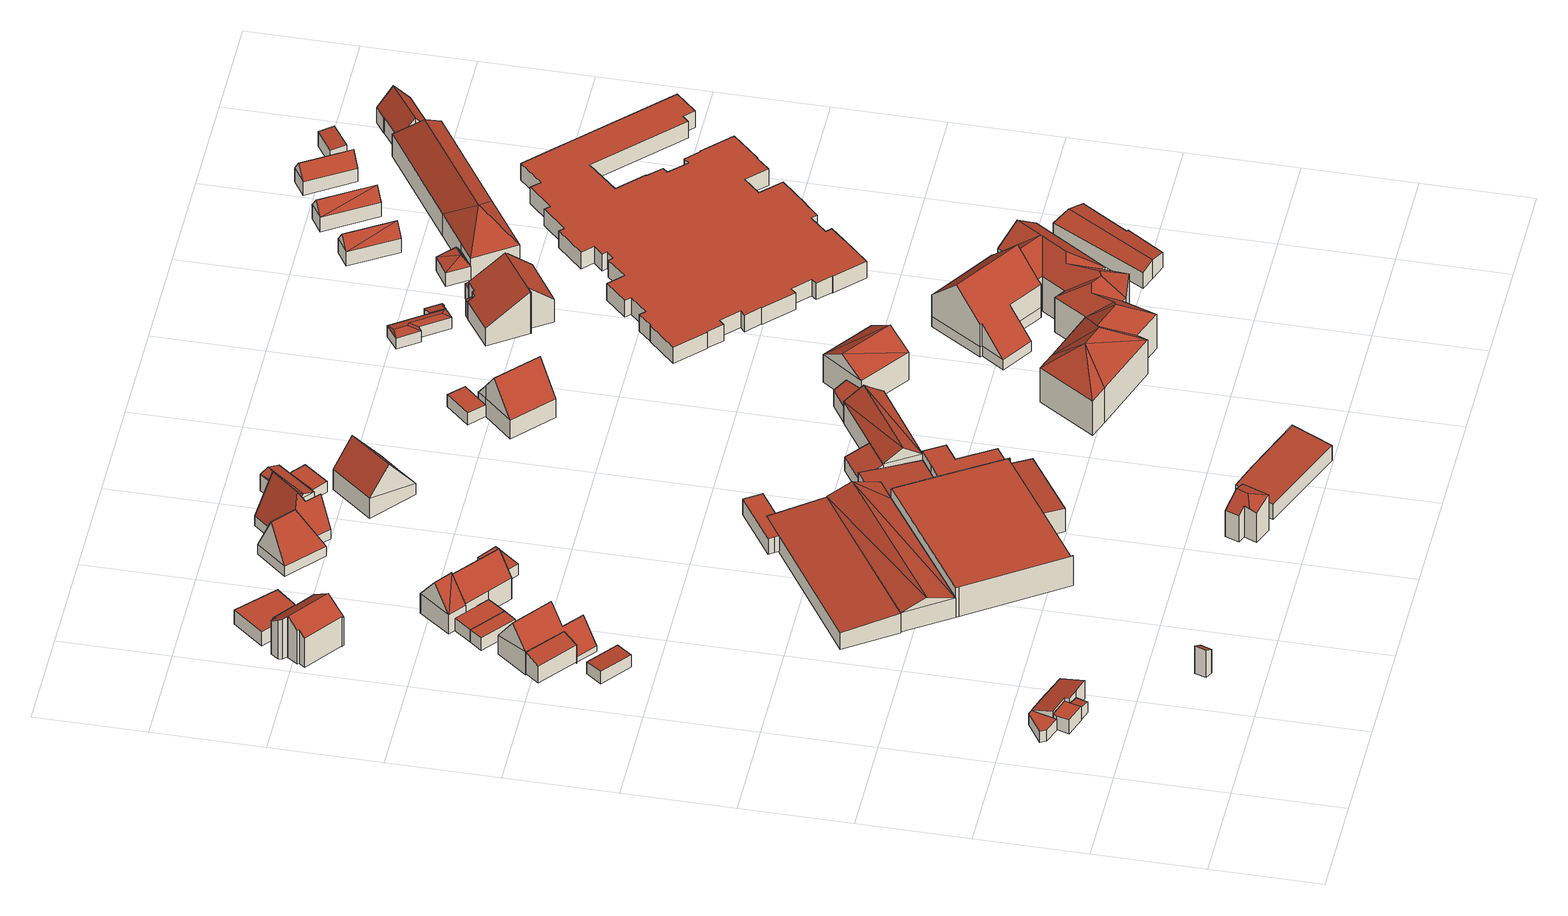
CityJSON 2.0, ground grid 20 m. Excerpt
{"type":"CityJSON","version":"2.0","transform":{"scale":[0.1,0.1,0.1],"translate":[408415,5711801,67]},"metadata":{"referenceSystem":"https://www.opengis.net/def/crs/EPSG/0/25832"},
"CityObjects":{
"building1":{"type":"Building","attributes":{"Gemeindeschluessel":"05978036","Geometrietyp2DReferenz":"3000","function":"31001_2460","roofType":"1000","measuredHeight":2.4},"geometry":[{"type":"MultiSurface","lod":"2","boundaries":[[[0,1,2,3]],[[1,4,5,2]],[[4,6,7,5]],[[6,8,9,7]],[[8,10,11,9]],[[10,0,3,11]],[[10,8,6,4,1,0]],[[3,2,5,7,9,11]]],"semantics":{"surfaces":[{"type":"WallSurface"},{"type":"RoofSurface"},{"type":"GroundSurface"}],"values":[0,0,0,0,0,0,1,2]}}]},
"building2":{"type":"Building","attributes":{"Gemeindeschluessel":"05978036","Geometrietyp2DReferenz":"3000","function":"31001_2460","roofType":"9999","measuredHeight":3},"geometry":[{"type":"MultiSurface","lod":"2","boundaries":[[[12,13,14,15,16,17]],[[17,16,18,19]],[[16,15,20,18]],[[15,14,21,20]],[[14,13,22,21]],[[13,12,23,22]],[[12,17,19,23]],[[19,18,20,21,22,23]]],"semantics":{"surfaces":[{"type":"RoofSurface"},{"type":"WallSurface"},{"type":"GroundSurface"}],"values":[0,1,1,1,1,1,1,2]}}]},
"building3":{"type":"Building","attributes":{"Gemeindeschluessel":"05978036","Geometrietyp2DReferenz":"3000","function":"31001_2460","roofType":"2100","measuredHeight":2.73},"geometry":[{"type":"MultiSurface","lod":"2","boundaries":[[[24,25,26,27]],[[25,28,29,26]],[[28,30,31,29]],[[30,24,27,31]],[[30,28,25,24]],[[27,26,29,31]]],"semantics":{"surfaces":[{"type":"WallSurface"},{"type":"RoofSurface"},{"type":"GroundSurface"}],"values":[0,0,0,0,1,2]}}]},
"building4":{"type":"Building","attributes":{"Gemeindeschluessel":"05978036","Geometrietyp2DReferenz":"3000","function":"31001_2460","roofType":"2100","measuredHeight":4.11},"geometry":[{"type":"MultiSurface","lod":"2","boundaries":[[[32,33,9,11]],[[33,34,35,9]],[[34,36,37,35]],[[36,38,39,37]],[[38,40,41,39]],[[40,42,43,41]],[[42,44,45,43]],[[44,46,47,45]],[[46,32,11,47]],[[46,44,42,40,38,36,34,33,32]],[[11,9,35,37,39,41,43,45,47]]],"semantics":{"surfaces":[{"type":"WallSurface"},{"type":"RoofSurface"},{"type":"GroundSurface"}],"values":[0,0,0,0,0,0,0,0,0,1,2]}}]},
"building5":{"type":"Building","attributes":{"Gemeindeschluessel":"05978036","Geometrietyp2DReferenz":"3000","function":"31001_9998","roofType":"2100","measuredHeight":6},"geometry":[{"type":"MultiSurface","lod":"2","boundaries":[[[48,49,50,51]],[[49,52,53,50]],[[52,54,55,53]],[[54,48,51,55]],[[54,52,49,48]],[[51,50,53,55]]],"semantics":{"surfaces":[{"type":"WallSurface"},{"type":"RoofSurface"},{"type":"GroundSurface"}],"values":[0,0,0,0,1,2]}}]},
"building6":{"type":"Building","attributes":{"Gemeindeschluessel":"05978036","Geometrietyp2DReferenz":"3000","function":"31001_2460","roofType":"2100","measuredHeight":2.71},"geometry":[{"type":"MultiSurface","lod":"2","boundaries":[[[56,57,58,59]],[[57,60,61,58]],[[60,62,63,61]],[[62,56,59,63]],[[62,60,57,56]],[[59,58,61,63]]],"semantics":{"surfaces":[{"type":"WallSurface"},{"type":"RoofSurface"},{"type":"GroundSurface"}],"values":[0,0,0,0,1,2]}}]},
"building7":{"type":"Building","attributes":{"Gemeindeschluessel":"05978036","Geometrietyp2DReferenz":"3000","function":"31001_2460","roofType":"2100","measuredHeight":4.71},"geometry":[{"type":"MultiSurface","lod":"2","boundaries":[[[64,65,66,67]],[[65,68,69,66]],[[68,70,71,69]],[[70,64,67,71]],[[70,68,65,64]],[[67,66,69,71]]],"semantics":{"surfaces":[{"type":"WallSurface"},{"type":"RoofSurface"},{"type":"GroundSurface"}],"values":[0,0,0,0,1,2]}}]},
"building8":{"type":"Building","attributes":{"Gemeindeschluessel":"05978036","Geometrietyp2DReferenz":"3000","function":"31001_1000","roofType":"5000","measuredHeight":9.28},"geometry":[{"type":"MultiSurface","lod":"2","boundaries":[[[65,72,73,74]],[[72,75,76,73]],[[75,77,78,76]],[[77,79,80,78]],[[79,81,82,80]],[[81,83,84,82]],[[83,85,86,84]],[[85,87,88,86]],[[87,89,90,88]],[[89,91,92,90]],[[91,93,94,92]],[[93,95,96,94]],[[95,68,97,96]],[[68,65,74,97]],[[81,79,77,75,72,98,99,83]],[[89,87,85,99,98,65,68,95,93,91]],[[72,65,98]],[[85,83,99]],[[74,73,76,78,80,82,84,86,88,90,92,94,96,97]]],"semantics":{"surfaces":[{"type":"WallSurface"},{"type":"RoofSurface"},{"type":"GroundSurface"}],"values":[0,0,0,0,0,0,0,0,0,0,0,0,0,0,1,1,0,0,2]}}]},
"building9":{"type":"Building","attributes":{"Gemeindeschluessel":"05978036","Geometrietyp2DReferenz":"3000","function":"31001_2460","roofType":"1000","measuredHeight":2.69},"geometry":[{"type":"MultiSurface","lod":"2","boundaries":[[[100,101,102,103]],[[101,104,105,102]],[[104,106,107,105]],[[106,100,103,107]],[[106,104,101,100]],[[103,102,105,107]]],"semantics":{"surfaces":[{"type":"WallSurface"},{"type":"RoofSurface"},{"type":"GroundSurface"}],"values":[0,0,0,0,1,2]}}]},
"building10":{"type":"Building","attributes":{"Gemeindeschluessel":"05978036","Geometrietyp2DReferenz":"3000","function":"31001_1000","roofType":"3100","measuredHeight":8.95},"geometry":[{"type":"MultiSurface","lod":"2","boundaries":[[[108,109,110,111]],[[109,112,113,110]],[[112,114,115,113]],[[114,116,117,115]],[[116,118,119,117]],[[118,120,121,119]],[[120,122,123,121]],[[122,124,125,123]],[[124,126,127,125]],[[126,128,129,127]],[[128,130,131,129]],[[130,132,133,131]],[[132,134,135,133]],[[134,136,137,135]],[[136,138,139,137]],[[138,140,141,139]],[[140,142,143,141]],[[142,108,111,143]],[[138,136,134,132,130,128,126,124,122,120,118,116]],[[116,114,112,109,108,142,140,138]],[[111,110,113,115,117,119,121,123,125,127,129,131,133,135,137,139,141,143]]],"semantics":{"surfaces":[{"type":"WallSurface"},{"type":"RoofSurface"},{"type":"GroundSurface"}],"values":[0,0,0,0,0,0,0,0,0,0,0,0,0,0,0,0,0,0,1,1,2]}}]},
"building11":{"type":"Building","attributes":{"Gemeindeschluessel":"05978036","Geometrietyp2DReferenz":"3000","function":"31001_2460","roofType":"1000","measuredHeight":2.66},"geometry":[{"type":"MultiSurface","lod":"2","boundaries":[[[100,144,145,103]],[[144,146,147,145]],[[146,101,102,147]],[[101,100,103,102]],[[101,146,144,100]],[[103,145,147,102]]],"semantics":{"surfaces":[{"type":"WallSurface"},{"type":"RoofSurface"},{"type":"GroundSurface"}],"values":[0,0,0,0,1,2]}}]},
"building12":{"type":"Building","attributes":{"Gemeindeschluessel":"05978036","Geometrietyp2DReferenz":"3000","function":"31001_2460","roofType":"1000","measuredHeight":3.08},"geometry":[{"type":"MultiSurface","lod":"2","boundaries":[[[148,149,150,151]],[[149,152,153,150]],[[152,154,155,153]],[[154,148,151,155]],[[154,152,149,148]],[[151,150,153,155]]],"semantics":{"surfaces":[{"type":"WallSurface"},{"type":"RoofSurface"},{"type":"GroundSurface"}],"values":[0,0,0,0,1,2]}}]},
"building13":{"type":"Building","attributes":{"Gemeindeschluessel":"05978036","Geometrietyp2DReferenz":"3000","function":"31001_2000","roofType":"2100","measuredHeight":4.27},"geometry":[{"type":"MultiSurface","lod":"2","boundaries":[[[156,157,158,159]],[[157,160,161,158]],[[160,162,163,161]],[[162,156,159,163]],[[162,160,157,156]],[[159,158,161,163]]],"semantics":{"surfaces":[{"type":"WallSurface"},{"type":"RoofSurface"},{"type":"GroundSurface"}],"values":[0,0,0,0,1,2]}}]},
"building14":{"type":"Building","attributes":{"Gemeindeschluessel":"05978036","Geometrietyp2DReferenz":"3000","function":"31001_1000"},"children":["building14-1","building14-2"]},
"building14-1":{"type":"BuildingPart","attributes":{"roofType":"3100","measuredHeight":9.06},"parents":["building14"],"geometry":[{"type":"MultiSurface","lod":"2","boundaries":[[[164,165,166,167,168]],[[169,170,171,172]],[[170,164,168,171]],[[164,170,173]],[[165,173,174]],[[173,165,164]],[[170,174,173]],[[174,170,169,175,176]],[[168,167,177,172,171]],[[166,165,178]],[[172,177,179,169]],[[177,167,166,178,179]],[[165,174,176,178]],[[179,175,169]],[[178,176,175,179]]],"semantics":{"surfaces":[{"type":"WallSurface"},{"type":"RoofSurface"},{"type":"GroundSurface"},{"type":"ClosureSurface"}],"values":[0,0,0,0,1,1,1,1,2,0,3,3,0,3,3]}}]},
"building14-2":{"type":"BuildingPart","attributes":{"roofType":"3100","measuredHeight":9},"parents":["building14"],"geometry":[{"type":"MultiSurface","lod":"2","boundaries":[[[166,180,181,167]],[[180,182,183,181]],[[182,184,185,183]],[[184,186,187,185]],[[186,188,189,187]],[[188,190,191,189]],[[190,192,147,191]],[[192,193,169,172,147]],[[188,186,184,182,180,166,178,176,194]],[[194,193,192,190,188]],[[172,177,167,181,183,185,187,189,191,147]],[[175,169,193,194]],[[177,172,169,179]],[[179,169,175]],[[176,175,194]],[[177,179,178,166,167]],[[178,179,175,176]]],"semantics":{"surfaces":[{"type":"WallSurface"},{"type":"RoofSurface"},{"type":"GroundSurface"},{"type":"ClosureSurface"}],"values":[0,0,0,0,0,0,0,0,1,1,2,0,3,3,0,3,3]}}]},
"building15":{"type":"Building","attributes":{"Gemeindeschluessel":"05978036","Geometrietyp2DReferenz":"3000","function":"31001_2000","roofType":"5000","measuredHeight":6.03},"geometry":[{"type":"MultiSurface","lod":"2","boundaries":[[[195,196,197,198]],[[196,199,200,197]],[[199,201,202,200]],[[201,203,204,202]],[[203,195,198,204]],[[199,205,206]],[[205,199,196]],[[206,203,201]],[[206,195,203]],[[195,206,205]],[[201,199,206]],[[196,195,205]],[[198,197,200,202,204]]],"semantics":{"surfaces":[{"type":"WallSurface"},{"type":"RoofSurface"},{"type":"GroundSurface"}],"values":[0,0,0,0,0,1,1,1,1,1,0,0,2]}}]},
"building16":{"type":"Building","attributes":{"Gemeindeschluessel":"05978036","Geometrietyp2DReferenz":"3000","function":"31001_2000","roofType":"1000","measuredHeight":6.37},"geometry":[{"type":"MultiSurface","lod":"2","boundaries":[[[207,208,204,198]],[[208,209,210,204]],[[209,211,212,210]],[[211,213,214,212]],[[213,215,216,214]],[[215,217,218,216]],[[217,219,220,218]],[[219,221,222,220]],[[221,223,224,222]],[[223,225,226,224]],[[225,227,228,226]],[[227,207,198,228]],[[227,225,223,221,219,217,215,213,211,209,208,207]],[[198,204,210,212,214,216,218,220,222,224,226,228]]],"semantics":{"surfaces":[{"type":"WallSurface"},{"type":"RoofSurface"},{"type":"GroundSurface"}],"values":[0,0,0,0,0,0,0,0,0,0,0,0,1,2]}}]},
"building17":{"type":"Building","attributes":{"Geometrietyp2DReferenz":"3000","Gemeindeschluessel":"05978036","function":"31001_1310","roofType":"5000","measuredHeight":8.11},"geometry":[{"type":"MultiSurface","lod":"2","boundaries":[[[229,230,231,232]],[[230,233,234,231]],[[233,235,236,234]],[[235,237,238,236]],[[237,239,240,238]],[[239,229,232,240]],[[230,241,242,233]],[[230,229,243,241]],[[241,243,239,237,235,242]],[[235,233,242]],[[229,239,243]],[[232,231,234,236,238,240]]],"semantics":{"surfaces":[{"type":"WallSurface"},{"type":"RoofSurface"},{"type":"GroundSurface"}],"values":[0,0,0,0,0,0,1,1,1,0,0,2]}}]},
"building18":{"type":"Building","attributes":{"Gemeindeschluessel":"05978036","Geometrietyp2DReferenz":"3000","function":"31001_2460","roofType":"1000","measuredHeight":2.5},"geometry":[{"type":"MultiSurface","lod":"2","boundaries":[[[244,245,246,247]],[[245,248,249,246]],[[248,250,251,249]],[[250,244,247,251]],[[250,248,245,244]],[[247,246,249,251]]],"semantics":{"surfaces":[{"type":"WallSurface"},{"type":"RoofSurface"},{"type":"GroundSurface"}],"values":[0,0,0,0,1,2]}}]},
"building19":{"type":"Building","attributes":{"Gemeindeschluessel":"05978036","Geometrietyp2DReferenz":"3000","function":"31001_2000","roofType":"1000","measuredHeight":3.36},"geometry":[{"type":"MultiSurface","lod":"2","boundaries":[[[252,253,254,255]],[[253,256,257,254]],[[256,258,259,257]],[[258,260,261,259]],[[260,252,255,261]],[[260,258,256,253,252]],[[255,254,257,259,261]]],"semantics":{"surfaces":[{"type":"WallSurface"},{"type":"RoofSurface"},{"type":"GroundSurface"}],"values":[0,0,0,0,0,1,2]}}]},
"building20":{"type":"Building","attributes":{"Gemeindeschluessel":"05978036","Geometrietyp2DReferenz":"3000","function":"51009_1610","roofType":"2100","measuredHeight":5.31},"geometry":[{"type":"MultiSurface","lod":"2","boundaries":[[[262,263,264,265]],[[263,266,267,264]],[[266,268,269,267]],[[268,270,271,269]],[[270,272,273,271]],[[272,262,265,273]],[[272,270,268,266,263,262]],[[265,264,267,269,271,273]]],"semantics":{"surfaces":[{"type":"WallSurface"},{"type":"RoofSurface"},{"type":"GroundSurface"}],"values":[0,0,0,0,0,0,1,2]}}]},
"building21":{"type":"Building","attributes":{"Gemeindeschluessel":"05978036","Geometrietyp2DReferenz":"3000","function":"31001_2460","roofType":"2100","measuredHeight":4.12},"geometry":[{"type":"MultiSurface","lod":"2","boundaries":[[[274,275,276,277]],[[275,278,279,276]],[[278,280,281,279]],[[280,282,283,281]],[[282,284,285,283]],[[284,274,277,285]],[[284,282,280,278,275,274]],[[277,276,279,281,283,285]]],"semantics":{"surfaces":[{"type":"WallSurface"},{"type":"RoofSurface"},{"type":"GroundSurface"}],"values":[0,0,0,0,0,0,1,2]}}]},
"building22":{"type":"Building","attributes":{"Gemeindeschluessel":"05978036","Geometrietyp2DReferenz":"3000","function":"31001_1000","roofType":"5000","measuredHeight":9.76},"geometry":[{"type":"MultiSurface","lod":"2","boundaries":[[[286,287,288,289]],[[287,290,291,288]],[[290,292,293,291]],[[292,294,295,293]],[[294,296,297,295]],[[296,298,299,297]],[[298,300,301,299]],[[300,302,303,301]],[[302,304,305,303]],[[304,306,307,305]],[[306,308,309,307]],[[308,286,289,309]],[[306,310,308]],[[310,306,304]],[[311,312,313,310,304,302]],[[314,315,311,302,300]],[[314,300,298]],[[315,314,298,296]],[[312,311,315,296,294]],[[316,317,313,312,294,292]],[[316,292,290]],[[317,316,290,287]],[[310,286,308]],[[313,286,310]],[[313,287,286]],[[287,313,317]],[[289,288,291,293,295,297,299,301,303,305,307,309]]],"semantics":{"surfaces":[{"type":"WallSurface"},{"type":"RoofSurface"},{"type":"GroundSurface"}],"values":[0,0,0,0,0,0,0,0,0,0,0,0,0,0,1,1,0,1,1,1,0,1,1,1,1,1,2]}}]},
"building23":{"type":"Building","attributes":{"Gemeindeschluessel":"05978036","Geometrietyp2DReferenz":"3000","function":"31001_2000"},"children":["building23-1","building23-2"]},
"building23-1":{"type":"BuildingPart","attributes":{"roofType":"2100","measuredHeight":4.44},"parents":["building23"],"geometry":[{"type":"MultiSurface","lod":"2","boundaries":[[[318,319,320,321]],[[319,322,323,320]],[[322,324,325,326,323]],[[322,319,318,327,324]],[[326,321,320,323]],[[327,325,324]],[[318,321,326,325,327]]],"semantics":{"surfaces":[{"type":"WallSurface"},{"type":"RoofSurface"},{"type":"GroundSurface"},{"type":"ClosureSurface"}],"values":[0,0,0,1,2,0,3]}}]},
"building23-2":{"type":"BuildingPart","attributes":{"roofType":"2100","measuredHeight":4.25},"parents":["building23"],"geometry":[{"type":"MultiSurface","lod":"2","boundaries":[[[328,329,330,331]],[[329,332,333,330]],[[332,334,318,321,333]],[[325,335,336,326]],[[335,337,338,336]],[[337,339,340,338]],[[339,328,331,340]],[[339,337,335,325,327,334,332,329,328]],[[331,330,333,321,326,336,338,340]],[[327,318,334]],[[325,326,321,318,327]]],"semantics":{"surfaces":[{"type":"WallSurface"},{"type":"RoofSurface"},{"type":"GroundSurface"},{"type":"ClosureSurface"}],"values":[0,0,0,0,0,0,0,1,2,0,3]}}]},
"building24":{"type":"Building","attributes":{"Gemeindeschluessel":"05978036","Geometrietyp2DReferenz":"3000","function":"51009_1610","roofType":"1000","measuredHeight":5.26},"geometry":[{"type":"MultiSurface","lod":"2","boundaries":[[[341,342,343,344]],[[342,345,346,343]],[[345,347,348,346]],[[347,349,350,348]],[[349,351,352,350]],[[351,353,354,352]],[[353,355,356,354]],[[355,341,344,356]],[[355,353,351,349,347,345,342,341]],[[344,343,346,348,350,352,354,356]]],"semantics":{"surfaces":[{"type":"WallSurface"},{"type":"RoofSurface"},{"type":"GroundSurface"}],"values":[0,0,0,0,0,0,0,0,1,2]}}]},
"building25":{"type":"Building","attributes":{"Gemeindeschluessel":"05978036","Geometrietyp2DReferenz":"3000","function":"31001_2460","roofType":"5000","measuredHeight":4.08},"geometry":[{"type":"MultiSurface","lod":"2","boundaries":[[[357,358,309,289]],[[358,359,307,309]],[[359,360,361,307]],[[360,362,363,361]],[[362,364,365,363]],[[364,357,289,365]],[[364,362,366,367]],[[360,359,358]],[[358,366,360]],[[358,367,366]],[[367,358,357]],[[362,360,366]],[[357,364,367]],[[289,309,307,361,363,365]]],"semantics":{"surfaces":[{"type":"WallSurface"},{"type":"RoofSurface"},{"type":"GroundSurface"}],"values":[0,0,0,0,0,0,1,1,1,1,1,0,0,2]}}]},
"building26":{"type":"Building","attributes":{"Gemeindeschluessel":"05978036","Geometrietyp2DReferenz":"3000","function":"31001_1000","roofType":"3100","measuredHeight":9.53},"geometry":[{"type":"MultiSurface","lod":"2","boundaries":[[[368,369,370,371]],[[369,372,373,370]],[[372,374,375,373]],[[374,376,377,375]],[[376,378,379,377]],[[378,368,371,379]],[[368,378,380,381]],[[376,374,372,369,381,380]],[[380,378,376]],[[368,381,369]],[[371,370,373,375,377,379]]],"semantics":{"surfaces":[{"type":"WallSurface"},{"type":"RoofSurface"},{"type":"GroundSurface"}],"values":[0,0,0,0,0,0,1,1,0,0,2]}}]},
"building27":{"type":"Building","attributes":{"Gemeindeschluessel":"05978036","Geometrietyp2DReferenz":"3000","function":"31001_2460","roofType":"1000","measuredHeight":2.27},"geometry":[{"type":"MultiSurface","lod":"2","boundaries":[[[382,383,384,385]],[[383,386,387,384]],[[386,388,389,387]],[[388,382,385,389]],[[388,386,383,382]],[[385,384,387,389]]],"semantics":{"surfaces":[{"type":"WallSurface"},{"type":"RoofSurface"},{"type":"GroundSurface"}],"values":[0,0,0,0,1,2]}}]},
"building28":{"type":"Building","attributes":{"Gemeindeschluessel":"05978036","Geometrietyp2DReferenz":"3000","function":"31001_2000","roofType":"3100","measuredHeight":7.09},"geometry":[{"type":"MultiSurface","lod":"2","boundaries":[[[390,391,392,393]],[[391,394,395,392]],[[394,396,336,395]],[[396,397,326,336]],[[397,398,323,326]],[[398,399,400,323]],[[399,390,393,400]],[[401,402,399]],[[399,398,397,401]],[[396,394,391,403,402]],[[402,401,396]],[[399,402,403,390]],[[390,403,391]],[[396,401,397]],[[393,392,395,336,326,323,400]]],"semantics":{"surfaces":[{"type":"WallSurface"},{"type":"RoofSurface"},{"type":"GroundSurface"}],"values":[0,0,0,0,0,0,0,1,1,1,1,0,0,0,2]}}]},
"building29":{"type":"Building","attributes":{"Gemeindeschluessel":"05978036","Geometrietyp2DReferenz":"3000","function":"31001_2460","roofType":"2100","measuredHeight":4.54},"geometry":[{"type":"MultiSurface","lod":"2","boundaries":[[[404,405,406,407]],[[405,408,409,406]],[[408,410,411,409]],[[410,412,413,411]],[[412,390,414,413]],[[390,404,407,414]],[[390,412,410,408,405,404]],[[407,406,409,411,413,414]]],"semantics":{"surfaces":[{"type":"WallSurface"},{"type":"RoofSurface"},{"type":"GroundSurface"}],"values":[0,0,0,0,0,0,1,2]}}]},
"building30":{"type":"Building","attributes":{"Gemeindeschluessel":"05978036","Geometrietyp2DReferenz":"3000","function":"31001_1000","roofType":"3100","measuredHeight":10.13},"geometry":[{"type":"MultiSurface","lod":"2","boundaries":[[[415,416,417,418]],[[416,419,420,417]],[[419,421,422,420]],[[421,423,424,422]],[[423,415,418,424]],[[423,425,426,427,415]],[[416,427,426,419]],[[421,425,423]],[[419,426,425,421]],[[415,427,416]],[[418,417,420,422,424]]],"semantics":{"surfaces":[{"type":"WallSurface"},{"type":"RoofSurface"},{"type":"GroundSurface"}],"values":[0,0,0,0,0,1,1,0,0,0,2]}}]},
"building31":{"type":"Building","attributes":{"Gemeindeschluessel":"05978036","Geometrietyp2DReferenz":"3000","function":"31001_2460","roofType":"1000","measuredHeight":2.61},"geometry":[{"type":"MultiSurface","lod":"2","boundaries":[[[428,429,430,422]],[[429,431,432,430]],[[431,433,434,432]],[[433,435,424,434]],[[435,428,422,424]],[[435,433,431,429,428]],[[422,430,432,434,424]]],"semantics":{"surfaces":[{"type":"WallSurface"},{"type":"RoofSurface"},{"type":"GroundSurface"}],"values":[0,0,0,0,0,1,2]}}]},
"building32":{"type":"Building","attributes":{"Gemeindeschluessel":"05978036","Geometrietyp2DReferenz":"3000","function":"31001_1000","roofType":"5000","measuredHeight":9.11},"geometry":[{"type":"MultiSurface","lod":"2","boundaries":[[[436,437,438,439]],[[437,440,441,438]],[[440,442,443,441]],[[442,436,439,443]],[[444,442,445]],[[442,444,436]],[[437,445,440]],[[445,437,444]],[[442,440,445]],[[437,436,444]],[[439,438,441,443]]],"semantics":{"surfaces":[{"type":"WallSurface"},{"type":"RoofSurface"},{"type":"GroundSurface"}],"values":[0,0,0,0,1,1,1,1,0,0,2]}}]},
"building33":{"type":"Building","attributes":{"Gemeindeschluessel":"05978036","Geometrietyp2DReferenz":"3000","function":"31001_3060","roofType":"5000","measuredHeight":11.96},"geometry":[{"type":"MultiSurface","lod":"2","boundaries":[[[446,447,448,449]],[[447,450,451,448]],[[450,452,453,451]],[[452,454,455,453]],[[454,456,457,455]],[[456,458,459,457]],[[458,460,461,459]],[[460,462,463,461]],[[462,464,465,463]],[[464,466,467,465]],[[466,468,469,467]],[[468,470,471,469]],[[470,472,473,471]],[[472,474,475,473]],[[474,476,477,475]],[[476,478,479,477]],[[478,480,481,479]],[[480,482,483,481]],[[482,484,485,483]],[[484,486,487,485]],[[486,446,449,487]],[[488,484,489]],[[488,486,484]],[[486,488,446]],[[490,489,484,482]],[[491,490,482,480]],[[492,493,491,480,478]],[[494,495,492,478,476]],[[496,497,494,476,474]],[[498,496,474,472]],[[499,498,472,470]],[[500,501,502,503,499,470,468]],[[500,468,466]],[[501,500,466,464]],[[504,502,501,464,462]],[[504,462,460]],[[503,502,504,460,458]],[[497,496,498,499,503,458,456]],[[495,494,497,456,454]],[[493,492,495,454,452]],[[452,491,493]],[[452,490,491]],[[452,489,490]],[[450,489,452]],[[450,488,489]],[[488,450,447]],[[488,447,446]],[[449,448,451,453,455,457,459,461,463,465,467,469,471,473,475,477,479,481,483,485,487]]],"semantics":{"surfaces":[{"type":"WallSurface"},{"type":"RoofSurface"},{"type":"GroundSurface"}],"values":[0,0,0,0,0,0,0,0,0,0,0,0,0,0,0,0,0,0,0,0,0,1,1,1,1,1,1,1,1,1,1,1,0,1,1,0,1,1,1,1,1,1,1,1,1,1,1,2]}}]},
"building34":{"type":"Building","attributes":{"Gemeindeschluessel":"05978036","Geometrietyp2DReferenz":"3000","function":"31001_3060","roofType":"5000","measuredHeight":12.67},"geometry":[{"type":"MultiSurface","lod":"2","boundaries":[[[505,506,507,508]],[[506,509,510,507]],[[509,511,512,510]],[[511,513,463,512]],[[513,514,461,463]],[[514,515,516,461]],[[515,517,518,516]],[[517,519,520,518]],[[519,521,522,520]],[[521,505,508,522]],[[523,524,525,526,527]],[[528,529,530,526,525,531,532,521,519]],[[521,532,505]],[[505,532,531,506]],[[506,531,525,524,509]],[[514,530,529,515]],[[513,527,526,530,514]],[[515,529,528,517]],[[517,528,519]],[[511,523,527,513]],[[509,524,523,511]],[[508,507,510,512,463,461,516,518,520,522]]],"semantics":{"surfaces":[{"type":"WallSurface"},{"type":"RoofSurface"},{"type":"GroundSurface"}],"values":[0,0,0,0,0,0,0,0,0,0,1,1,0,0,0,0,0,0,0,0,0,2]}}]},
"building35":{"type":"Building","attributes":{"Gemeindeschluessel":"05978036","Geometrietyp2DReferenz":"3000","function":"31001_9998","roofType":"5000","measuredHeight":2.81},"geometry":[{"type":"MultiSurface","lod":"2","boundaries":[[[533,534,535,536]],[[534,537,538,535]],[[537,539,540,538]],[[539,541,542,540]],[[541,543,544,542]],[[543,545,546,544]],[[545,533,536,546]],[[547,543,541]],[[548,547,541,539]],[[549,548,539,537]],[[550,549,537,534]],[[550,534,533]],[[545,543,547,548,549,550,533]],[[536,535,538,540,542,544,546]]],"semantics":{"surfaces":[{"type":"WallSurface"},{"type":"RoofSurface"},{"type":"GroundSurface"}],"values":[0,0,0,0,0,0,0,1,1,1,1,1,1,2]}}]},
"building36":{"type":"Building","attributes":{"Gemeindeschluessel":"05978036","Geometrietyp2DReferenz":"3000","function":"31001_1000"},"children":["building36-1","building36-2"]},
"building36-1":{"type":"BuildingPart","attributes":{"roofType":"2100","measuredHeight":4.21},"parents":["building36"],"geometry":[{"type":"MultiSurface","lod":"2","boundaries":[[[551,552,553,554]],[[552,555,556,553]],[[557,551,554,558]],[[557,559,555,552,551]],[[554,553,556,560,558]],[[557,558,560,559]],[[559,560,556,555]]],"semantics":{"surfaces":[{"type":"WallSurface"},{"type":"RoofSurface"},{"type":"GroundSurface"},{"type":"ClosureSurface"}],"values":[0,0,0,1,2,3,3]}}]},
"building36-2":{"type":"BuildingPart","attributes":{"roofType":"3100","measuredHeight":9.14},"parents":["building36"],"geometry":[{"type":"MultiSurface","lod":"2","boundaries":[[[561,562,563,564]],[[562,565,566,563]],[[565,567,557,558,566]],[[568,569,570,556,555]],[[569,571,572,570]],[[571,573,574,572]],[[573,575,576,574]],[[575,577,578,576]],[[577,579,580,578]],[[579,581,582,580]],[[581,561,564,582]],[[577,575,573,571,569,568,583]],[[583,567,565,562,561,581,579,577]],[[564,563,566,558,560,556,570,572,574,576,578,580,582]],[[559,557,567,583]],[[560,558,557,559]],[[568,555,559,583]],[[555,556,560,559]]],"semantics":{"surfaces":[{"type":"WallSurface"},{"type":"RoofSurface"},{"type":"GroundSurface"},{"type":"ClosureSurface"}],"values":[0,0,0,0,0,0,0,0,0,0,0,1,1,2,0,3,0,3]}}]},
"building37":{"type":"Building","attributes":{"Gemeindeschluessel":"05978036","Geometrietyp2DReferenz":"3000","function":"51009_1610","roofType":"2100","measuredHeight":3.6},"geometry":[{"type":"MultiSurface","lod":"2","boundaries":[[[584,585,586,587]],[[585,588,589,586]],[[588,590,591,589]],[[590,584,587,591]],[[590,588,585,584]],[[587,586,589,591]]],"semantics":{"surfaces":[{"type":"WallSurface"},{"type":"RoofSurface"},{"type":"GroundSurface"}],"values":[0,0,0,0,1,2]}}]},
"building38":{"type":"Building","attributes":{"Gemeindeschluessel":"05978036","Geometrietyp2DReferenz":"3000","function":"31001_2740","roofType":"2100","measuredHeight":2.31},"geometry":[{"type":"MultiSurface","lod":"2","boundaries":[[[592,593,594,595]],[[593,596,597,594]],[[596,598,599,597]],[[598,600,601,599]],[[600,602,603,601]],[[602,592,595,603]],[[602,600,598,596,593,592]],[[595,594,597,599,601,603]]],"semantics":{"surfaces":[{"type":"WallSurface"},{"type":"RoofSurface"},{"type":"GroundSurface"}],"values":[0,0,0,0,0,0,1,2]}}]},
"building39":{"type":"Building","attributes":{"Gemeindeschluessel":"05978036","Geometrietyp2DReferenz":"3000","function":"31001_2000","roofType":"3100","measuredHeight":4.02},"geometry":[{"type":"MultiSurface","lod":"2","boundaries":[[[604,605,606,607]],[[605,608,609,606]],[[608,610,611,609]],[[610,612,613,611]],[[612,614,615,613]],[[614,616,617,615]],[[616,618,619,617]],[[618,620,621,619]],[[620,604,607,621]],[[616,614,612,610]],[[610,608,605,604,620,618,616]],[[607,606,609,611,613,615,617,619,621]]],"semantics":{"surfaces":[{"type":"WallSurface"},{"type":"RoofSurface"},{"type":"GroundSurface"}],"values":[0,0,0,0,0,0,0,0,0,1,1,2]}}]},
"building40":{"type":"Building","attributes":{"Gemeindeschluessel":"05978036","Geometrietyp2DReferenz":"3000","function":"31001_3051","roofType":"1000","measuredHeight":3.56},"geometry":[{"type":"MultiSurface","lod":"2","boundaries":[[[622,623,624,625]],[[623,626,627,624]],[[626,628,629,627]],[[628,630,631,629]],[[630,632,633,631]],[[632,634,635,633]],[[634,636,637,635]],[[636,638,639,637]],[[638,640,641,639]],[[640,642,643,641]],[[642,644,645,643]],[[644,646,647,645]],[[646,648,649,647]],[[648,650,651,649]],[[650,652,653,651]],[[652,654,655,653]],[[654,656,657,655]],[[656,658,659,657]],[[658,660,661,659]],[[660,662,663,661]],[[662,664,665,663]],[[664,666,667,665]],[[666,668,669,667]],[[668,670,671,669]],[[670,672,673,671]],[[672,674,675,673]],[[674,676,677,675]],[[676,678,679,677]],[[678,680,681,679]],[[680,682,683,681]],[[682,684,685,683]],[[684,686,687,685]],[[686,688,689,687]],[[688,690,691,689]],[[690,692,693,691]],[[692,694,695,693]],[[694,696,697,695]],[[696,698,699,697]],[[698,700,701,699]],[[700,702,703,701]],[[702,704,705,703]],[[704,706,707,705]],[[706,708,709,707]],[[708,710,711,709]],[[710,712,713,711]],[[712,714,715,713]],[[714,716,717,715]],[[716,718,719,717]],[[718,720,721,719]],[[720,722,723,721]],[[722,724,725,723]],[[724,726,727,725]],[[726,728,729,727]],[[728,730,731,729]],[[730,732,733,731]],[[732,734,735,733]],[[734,736,737,735]],[[736,738,739,737]],[[738,740,741,739]],[[740,742,743,741]],[[742,744,745,743]],[[744,746,747,745]],[[746,748,749,747]],[[748,750,751,749]],[[750,752,753,751]],[[752,754,755,753]],[[754,756,757,755]],[[756,622,625,757]],[[756,754,752,750,748,746,744,742,740,738,736,734,732,730,728,726,724,722,720,718,716,714,712,710,708,706,704,702,700,698,696,694,692,690,688,686,684,682,680,678,676,674,672,670,668,666,664,662,660,658,656,654,652,650,648,646,644,642,640,638,636,634,632,630,628,626,623,622]],[[625,624,627,629,631,633,635,637,639,641,643,645,647,649,651,653,655,657,659,661,663,665,667,669,671,673,675,677,679,681,683,685,687,689,691,693,695,697,699,701,703,705,707,709,711,713,715,717,719,721,723,725,727,729,731,733,735,737,739,741,743,745,747,749,751,753,755,757]]],"semantics":{"surfaces":[{"type":"WallSurface"},{"type":"RoofSurface"},{"type":"GroundSurface"}],"values":[0,0,0,0,0,0,0,0,0,0,0,0,0,0,0,0,0,0,0,0,0,0,0,0,0,0,0,0,0,0,0,0,0,0,0,0,0,0,0,0,0,0,0,0,0,0,0,0,0,0,0,0,0,0,0,0,0,0,0,0,0,0,0,0,0,0,0,0,1,2]}}]},
"building41":{"type":"Building","attributes":{"Gemeindeschluessel":"05978036","Geometrietyp2DReferenz":"3000","function":"31001_2460","roofType":"3100","measuredHeight":5.52},"geometry":[{"type":"MultiSurface","lod":"2","boundaries":[[[758,759,760,761]],[[759,762,763,760]],[[762,764,765,763]],[[764,758,761,765]],[[762,759,766]],[[758,764,767]],[[759,767,766]],[[767,759,758]],[[766,764,762]],[[764,766,767]],[[761,760,763,765]]],"semantics":{"surfaces":[{"type":"WallSurface"},{"type":"RoofSurface"},{"type":"GroundSurface"}],"values":[0,0,0,0,0,0,1,1,1,1,2]}}]},
"building42":{"type":"Building","attributes":{"Gemeindeschluessel":"05978036","Geometrietyp2DReferenz":"3000","function":"31001_2460","roofType":"3100","measuredHeight":5.51},"geometry":[{"type":"MultiSurface","lod":"2","boundaries":[[[768,769,770,771]],[[769,772,773,770]],[[772,774,775,773]],[[774,768,771,775]],[[772,769,776]],[[768,774,777]],[[769,777,776]],[[777,769,768]],[[776,774,772]],[[774,776,777]],[[771,770,773,775]]],"semantics":{"surfaces":[{"type":"WallSurface"},{"type":"RoofSurface"},{"type":"GroundSurface"}],"values":[0,0,0,0,0,0,1,1,1,1,2]}}]},
"building43":{"type":"Building","attributes":{"Gemeindeschluessel":"05978036","Geometrietyp2DReferenz":"3000","function":"31001_1000"},"children":["building43-1","building43-2","building43-3"]},
"building43-1":{"type":"BuildingPart","attributes":{"roofType":"3100","measuredHeight":7.04},"parents":["building43"],"geometry":[{"type":"MultiSurface","lod":"2","boundaries":[[[778,779,780,781]],[[779,782,783,780]],[[782,784,785,783]],[[784,786,787,785]],[[786,788,789,787]],[[788,790,791,789]],[[790,792,793,791]],[[786,784,782,779,778,794,795]],[[795,796,792,790,788,786]],[[793,797,781,780,783,785,787,789,791]],[[798,796,795]],[[797,793,792,796,798]],[[794,798,795]],[[797,798,794,778,781]]],"semantics":{"surfaces":[{"type":"WallSurface"},{"type":"RoofSurface"},{"type":"GroundSurface"},{"type":"ClosureSurface"}],"values":[0,0,0,0,0,0,0,1,1,2,0,3,0,3]}}]},
"building43-2":{"type":"BuildingPart","attributes":{"roofType":"5000","measuredHeight":4},"parents":["building43"],"geometry":[{"type":"MultiSurface","lod":"2","boundaries":[[[799,800,801,802]],[[800,803,804,801]],[[803,805,806,804]],[[800,799,807]],[[805,803,808]],[[799,808,807]],[[808,799,805]],[[803,807,808]],[[807,803,800]],[[806,802,801,804]],[[802,806,805,799]]],"semantics":{"surfaces":[{"type":"WallSurface"},{"type":"RoofSurface"},{"type":"GroundSurface"},{"type":"ClosureSurface"}],"values":[0,0,0,1,0,1,1,1,1,2,3]}}]},
"building43-3":{"type":"BuildingPart","attributes":{"roofType":"3200","measuredHeight":9.44},"parents":["building43"],"geometry":[{"type":"MultiSurface","lod":"2","boundaries":[[[809,810,811,812]],[[810,813,778,781,811]],[[814,815,791,793,792]],[[815,816,817,791]],[[816,818,819,817]],[[818,820,821,819]],[[820,822,799,802,821]],[[823,824,825,806,805]],[[824,809,812,825]],[[822,820,826]],[[816,815,814,796,798,794,813,810,809,827]],[[818,816,827,826]],[[820,818,826]],[[809,824,826,827]],[[824,823,822,826]],[[812,811,781,797,793,791,817,819,821,802,806,825]],[[778,813,794]],[[792,796,814]],[[793,797,798,796,792]],[[797,781,778,794,798]],[[805,799,822,823]],[[805,806,802,799]]],"semantics":{"surfaces":[{"type":"WallSurface"},{"type":"RoofSurface"},{"type":"GroundSurface"},{"type":"ClosureSurface"}],"values":[0,0,0,0,0,0,0,0,0,1,1,1,1,1,1,2,0,0,3,3,0,3]}}]},
"building44":{"type":"Building","attributes":{"Gemeindeschluessel":"05978036","Geometrietyp2DReferenz":"3000","function":"31001_2460","roofType":"3100","measuredHeight":5.53},"geometry":[{"type":"MultiSurface","lod":"2","boundaries":[[[828,829,830,831]],[[829,832,833,830]],[[832,834,835,833]],[[834,828,831,835]],[[832,829,836]],[[828,834,837]],[[829,828,837,836]],[[834,832,836,837]],[[831,830,833,835]]],"semantics":{"surfaces":[{"type":"WallSurface"},{"type":"RoofSurface"},{"type":"GroundSurface"}],"values":[0,0,0,0,0,0,1,1,2]}}]},
"building45":{"type":"Building","attributes":{"Gemeindeschluessel":"05978036","Geometrietyp2DReferenz":"3000","function":"31001_2460","roofType":"2100","measuredHeight":3.27},"geometry":[{"type":"MultiSurface","lod":"2","boundaries":[[[838,839,840,841]],[[839,842,843,840]],[[842,844,845,843]],[[844,838,841,845]],[[844,842,839,838]],[[841,840,843,845]]],"semantics":{"surfaces":[{"type":"WallSurface"},{"type":"RoofSurface"},{"type":"GroundSurface"}],"values":[0,0,0,0,1,2]}}]}
},
"vertices":[
[99,316,35],[69,327,35],[69,327,11],[99,316,11],[63,338,35],[63,338,11],[105,365,35],[105,365,11],[114,362,35],[114,362,11],[102,323,35],[102,323,11],
[99,316,43],[92,294,43],[130,281,43],[136,302,43],[139,311,43],[102,323,43],[139,311,13],[102,323,13],[136,302,13],[130,281,13],[92,294,13],[99,316,13],
[136,302,41],[158,295,37],[158,295,14],[136,302,14],[151,274,37],[151,274,14],[130,281,41],[130,281,14],
[102,323,49],[114,362,36],[134,355,36],[134,355,11],[140,353,36],[140,353,11],[201,331,37],[201,331,11],[187,286,52],[187,286,11],[158,295,52],[158,295,11],[136,302,52],[136,302,11],[139,311,49],[139,311,11],
[282,118,76],[297,112,67],[297,112,16],[282,118,16],[289,91,67],[289,91,16],[275,97,76],[275,97,16],
[70,1086,36],[92,1114,34],[92,1114,9],[70,1086,9],[145,1072,34],[145,1072,9],[122,1044,36],[122,1044,9],
[49,1188,48],[69,1213,58],[69,1213,11],[49,1188,11],[134,1161,58],[134,1161,11],[115,1136,48],[115,1136,11],
[113,1269,49],[113,1269,8],[69,1213,8],[140,1248,49],[140,1248,8],[148,1255,35],[148,1255,8],[159,1246,35],[159,1246,8],[158,1245,38],[158,1245,8],[185,1224,37],[185,1224,8],[138,1165,65],[138,1165,8],[174,1136,65],[174,1136,8],[152,1109,20],[152,1109,8],[117,1137,19],[117,1137,8],[116,1136,18],[116,1136,8],[115,1136,18],[115,1136,8],[134,1161,8],[89,1239,101],[156,1187,101],
[130,1320,38],[189,1273,38],[189,1273,11],[130,1320,11],[171,1251,38],[171,1251,11],[113,1298,38],[113,1298,11],
[76,1527,77],[10,1577,77],[10,1577,13],[76,1527,13],[18,1588,87],[18,1588,13],[16,1591,87],[16,1591,13],[29,1609,103],[29,1609,13],[31,1611,100],[31,1611,13],[24,1617,100],[24,1617,13],[23,1625,97],[23,1625,13],[33,1639,84],[33,1639,13],[41,1640,80],[41,1640,13],[48,1634,80],[48,1634,13],[53,1640,75],[53,1640,13],[93,1610,75],[93,1610,13],[91,1608,77],[91,1608,13],[123,1584,77],[123,1584,13],[101,1555,103],[101,1555,13],[78,1524,76],[78,1524,13],[75,1526,76],[75,1526,13],
[155,1351,38],[155,1351,11],[213,1305,38],[213,1305,11],
[99,1715,42],[164,1654,42],[164,1654,11],[99,1715,11],[120,1604,42],[120,1604,11],[52,1659,42],[52,1659,11],
[295,621,53],[234,711,46],[234,711,10],[295,621,10],[505,890,46],[505,890,10],[565,800,53],[565,800,10],
[188,1416,53],[218,1392,53],[218,1392,50],[218,1392,11],[188,1416,11],[173,1336,53],[144,1359,53],[144,1359,11],[173,1336,11],[166,1387,101],[196,1364,101],[194,1362,97],[195,1363,99],[194,1362,11],[217,1391,53],[194,1362,53],
[224,1400,37],[224,1400,11],[238,1390,37],[238,1390,11],[237,1388,39],[237,1388,11],[303,1337,38],[303,1337,11],[273,1299,100],[273,1299,11],[253,1274,57],[253,1274,11],[213,1305,56],[173,1336,56],[194,1362,100],
[350,538,54],[295,621,54],[295,621,12],[350,538,12],[565,800,54],[565,800,12],[619,719,54],[619,719,12],[580,694,54],[580,694,12],[321,582,72],[590,762,72],
[350,538,76],[580,694,76],[629,619,76],[629,619,12],[694,518,76],[694,518,12],[696,515,76],[696,515,12],[694,514,76],[694,514,12],[692,516,76],[692,516,12],[579,440,76],[579,440,12],[468,366,76],[468,366,12],[470,363,76],[470,363,12],[469,362,76],[469,362,12],[354,533,76],[354,533,12],
[686,117,94],[667,69,94],[667,69,16],[686,117,16],[633,83,79],[633,83,16],[642,106,84],[642,106,16],[628,112,73],[628,112,16],[638,137,73],[638,137,16],[660,103,97],[638,96,84],[669,124,97],
[283,1299,35],[319,1345,35],[319,1345,10],[283,1299,10],[352,1321,35],[352,1321,10],[316,1275,35],[316,1275,10],
[449,877,45],[541,938,45],[541,938,11],[449,877,11],[561,908,45],[561,908,11],[469,847,45],[469,847,11],[456,867,45],[456,867,11],
[604,403,61],[579,440,64],[579,440,11],[604,403,11],[692,516,64],[692,516,11],[694,514,64],[694,514,11],[696,515,64],[696,515,11],[719,481,61],[719,481,11],
[696,67,49],[724,137,57],[724,137,16],[696,67,16],[776,119,57],[776,119,16],[818,103,57],[818,103,16],[893,74,57],[893,74,16],[864,1,49],[864,1,16],
[396,1662,31],[382,1645,31],[382,1645,10],[396,1662,10],[384,1643,31],[384,1643,10],[346,1600,31],[346,1600,10],[322,1622,31],[322,1622,10],[302,1599,31],[302,1599,10],[237,1656,31],[237,1656,10],[284,1712,31],[284,1712,10],[316,1685,31],[316,1685,10],[355,1731,31],[355,1731,10],[405,1688,31],[405,1688,10],[413,1681,31],[413,1681,10],[384,1706,108],[318,1652,77],[320,1655,77],[341,1656,108],[261,1684,105],[299,1651,105],[365,1621,89],[342,1642,88],
[635,761,40],[686,794,40],[686,794,11],[635,761,11],[711,757,56],[711,757,11],[660,723,56],[660,723,50],[660,723,11],[653,733,51],
[580,694,52],[619,719,52],[619,719,11],[580,694,11],[605,740,54],[605,740,11],[635,761,54],[698,664,45],[698,664,11],[666,643,45],[666,643,11],[629,619,45],[629,619,11],
[629,619,63],[666,643,63],[666,643,10],[629,619,10],[698,664,63],[698,664,10],[700,665,63],[700,665,10],[723,629,63],[723,629,10],[690,607,63],[690,607,10],[731,543,63],[731,543,10],[694,518,63],[694,518,10],
[396,1662,44],[413,1681,44],[405,1688,44],[446,1740,44],[446,1740,10],[477,1714,44],[477,1714,10],[420,1643,44],[420,1643,10],[460,1729,51],[403,1657,51],
[472,1621,54],[548,1558,34],[548,1558,10],[472,1621,10],[546,1556,34],[546,1556,10],[516,1520,34],[516,1520,10],[486,1483,34],[486,1483,10],[410,1546,54],[410,1546,10],[442,1520,106],[504,1595,106],
[499,1674,33],[463,1629,33],[463,1629,10],[499,1674,10],[437,1649,33],[437,1649,10],[473,1695,33],[473,1695,10],
[831,779,58],[844,759,58],[844,759,11],[831,779,11],[700,665,58],[700,665,11],[698,664,58],[660,723,58],[711,757,58],[805,819,58],[805,819,11],[679,693,82],[825,789,82],[831,779,74],
[805,819,47],[843,844,47],[843,844,12],[805,819,12],[866,827,53],[866,827,12],[845,798,56],[845,798,12],[849,795,57],[849,795,12],[831,779,12],
[787,1358,51],[725,1293,51],[725,1293,11],[787,1358,11],[656,1357,51],[656,1357,11],[704,1408,51],[704,1408,11],[718,1423,51],[718,1423,11],[704,1408,78],[687,1390,113],[756,1326,113],
[704,1408,37],[677,1433,37],[677,1433,11],[717,1476,37],[717,1476,11],[744,1451,37],[744,1451,11],[718,1423,37],
[845,798,73],[900,873,73],[900,873,13],[845,798,13],[988,809,73],[988,809,13],[933,734,73],[933,734,13],[872,835,104],[960,771,104],
[850,405,90],[917,508,90],[917,508,15],[850,405,15],[954,495,90],[954,495,15],[1060,459,90],[1060,459,15],[1099,519,90],[1099,519,15],[1119,506,90],[1119,506,15],[1148,550,90],[1148,550,15],[1136,557,90],[1136,557,15],[1188,637,90],[1188,637,15],[1200,629,90],[1200,629,15],[1205,637,90],[1205,637,15],[1281,587,90],[1281,587,15],[1193,453,90],[1193,453,15],[1187,457,90],[1187,457,15],[1183,409,90],[1183,409,15],[1120,402,90],[1120,402,15],[1112,407,90],[1112,407,15],[1090,344,90],[1090,344,15],[1030,365,90],[1030,365,15],[1023,346,90],[1023,346,15],[887,392,90],[887,392,15],[941,436,135],[986,421,135],[999,427,127],[1059,407,127],[1095,456,114],[1075,414,118],[1131,447,123],[1111,459,122],[1140,451,125],[1132,446,122],[1161,512,114],[1180,516,124],[1243,612,124],[1213,566,124],[1210,566,126],[1211,563,124],[1162,597,126],
[1014,626,37],[1011,628,37],[1011,628,15],[1014,626,15],[1072,723,37],[1072,723,15],[1193,645,37],[1193,645,15],[1188,637,37],[1136,557,37],[1131,549,37],[1131,549,15],[1069,590,37],[1069,590,15],[1042,548,37],[1042,548,15],[986,584,37],[986,584,15],[1193,645,84],[1072,723,84],[1040,674,141],[1161,595,141],[1188,637,92],[1069,590,87],[1131,549,87],[1136,557,96],[1011,628,87],[1014,626,87],
[935,1522,35],[916,1508,35],[916,1508,11],[935,1522,11],[881,1557,35],[881,1557,11],[872,1551,35],[872,1551,11],[845,1588,35],[845,1588,11],[874,1609,35],[874,1609,11],[918,1547,35],[918,1547,11],[862,1596,39],[876,1575,39],[884,1574,38],[919,1525,38],
[994,1501,45],[1034,1443,54],[1034,1443,12],[994,1501,12],[1021,1434,54],[1021,1434,12],[981,1492,45],[981,1492,12],[1018,1437,53],[1018,1437,12],
[950,1476,59],[959,1482,59],[959,1482,12],[950,1476,12],[961,1479,61],[961,1479,12],[981,1492,61],[1021,1434,99],[1046,1397,61],[1046,1397,12],[964,1343,61],[964,1343,12],[938,1382,102],[938,1382,12],[927,1375,102],[927,1375,12],[927,1376,103],[927,1376,12],[881,1443,51],[881,1443,12],[943,1486,51],[943,1486,12],[1018,1437,103],
[951,1491,48],[959,1482,49],[959,1482,13],[951,1491,13],[950,1476,49],[950,1476,13],[943,1486,48],[943,1486,13],
[935,1522,36],[918,1547,36],[918,1547,12],[935,1522,12],[933,1558,32],[933,1558,12],[951,1531,32],[951,1531,12],[946,1527,33],[946,1527,12],[945,1529,33],[945,1529,12],
[1342,443,48],[1332,428,48],[1332,428,16],[1342,443,16],[1296,375,48],[1296,375,16],[1264,386,57],[1264,386,16],[1236,396,50],[1236,396,16],[1335,569,48],[1335,569,16],[1365,549,57],[1365,549,16],[1394,530,48],[1394,530,16],[1338,445,49],[1338,445,16],
[1325,1260,46],[1324,1259,46],[1324,1259,10],[1325,1260,10],[1348,1235,46],[1348,1235,10],[1340,1226,46],[1340,1226,10],[1370,1196,46],[1370,1196,10],[1379,1205,46],[1379,1205,10],[1403,1182,46],[1403,1182,10],[1404,1183,46],[1404,1183,10],[1453,1135,46],[1453,1135,10],[1405,1085,46],[1405,1085,10],[1404,1086,46],[1404,1086,10],[1381,1062,46],[1381,1062,10],[1347,1096,46],[1347,1096,10],[1318,1066,46],[1318,1066,10],[1353,1032,46],[1353,1032,10],[1305,983,46],[1305,983,10],[1304,983,46],[1304,983,10],[1280,959,46],[1280,959,10],[1271,968,46],[1271,968,10],[1242,937,46],[1242,937,10],[1251,929,46],[1251,929,10],[1227,904,46],[1227,904,10],[1228,904,46],[1228,904,10],[1180,855,46],[1180,855,10],[1131,903,46],[1131,903,10],[1132,903,46],[1132,903,10],[1108,927,46],[1108,927,10],[1116,936,46],[1116,936,10],[1086,965,46],[1086,965,10],[1077,955,46],[1077,955,10],[1028,1003,46],[1028,1003,10],[1029,1004,46],[1029,1004,10],[1004,1027,46],[1004,1027,10],[1013,1036,46],[1013,1036,10],[983,1066,46],[983,1066,10],[974,1057,46],[974,1057,10],[950,1081,46],[950,1081,10],[949,1080,46],[949,1080,10],[900,1128,46],[900,1128,10],[948,1177,46],[948,1177,10],[949,1176,46],[949,1176,10],[972,1200,46],[972,1200,10],[981,1191,46],[981,1191,10],[1011,1222,46],[1011,1222,10],[1002,1231,46],[1002,1231,10],[1039,1269,46],[1039,1269,10],[1065,1244,46],[1065,1244,10],[1098,1278,46],[1098,1278,10],[1106,1271,46],[1106,1271,10],[1119,1284,46],[1119,1284,10],[1111,1291,46],[1111,1291,10],[1128,1308,46],[1128,1308,10],[1109,1326,46],[1109,1326,10],[1156,1374,46],[1156,1374,10],[1164,1366,46],[1164,1366,10],[1206,1409,46],[1206,1409,10],[1215,1400,46],[1215,1400,10],[1257,1443,46],[1257,1443,10],[1273,1427,46],[1273,1427,10],[1314,1470,46],[1314,1470,10],[1359,1426,46],[1359,1426,10],[1381,1405,46],[1381,1405,10],[1540,1249,46],[1540,1249,10],[1503,1211,46],[1503,1211,10],[1485,1228,46],[1485,1228,10],[1474,1217,46],[1474,1217,10],[1332,1356,46],[1332,1356,10],[1281,1303,46],[1281,1303,10],
[1088,1628,44],[1036,1711,44],[1036,1711,13],[1088,1628,13],[1068,1731,44],[1068,1731,13],[1120,1648,44],[1120,1648,13],[1052,1721,68],[1104,1638,68],
[1172,1679,44],[1114,1771,44],[1114,1771,13],[1172,1679,13],[1145,1791,44],[1145,1791,13],[1203,1699,44],[1203,1699,13],[1129,1781,68],[1188,1689,68],
[1335,1681,47],[1384,1716,47],[1384,1716,13],[1335,1681,13],[1384,1717,46],[1384,1717,13],[1408,1734,46],[1408,1734,13],[1426,1709,83],[1426,1709,13],[1444,1684,46],[1444,1684,13],[1369,1632,47],[1369,1632,13],[1369,1631,47],[1369,1631,13],[1342,1672,61],[1352,1656,83],[1362,1641,61],[1352,1656,13],[1352,1656,61],
[1041,1501,43],[1017,1538,43],[1017,1538,13],[1041,1501,13],[1054,1562,43],[1054,1562,13],[1078,1525,43],[1078,1525,13],[1056,1520,53],[1074,1532,53],
[1329,1692,61],[1335,1682,61],[1335,1682,13],[1329,1692,13],[1335,1681,61],[1369,1631,61],[1369,1632,60],[1378,1618,61],[1378,1618,13],[1193,1495,61],[1193,1495,13],[1091,1427,61],[1091,1427,13],[1041,1501,61],[1078,1525,61],[1144,1569,61],[1144,1569,13],[1125,1504,107],[1323,1635,107],
[1232,1838,43],[1285,1756,43],[1285,1756,14],[1232,1838,14],[1252,1735,43],[1252,1735,14],[1199,1817,43],[1199,1817,14],[1268,1745,69],[1216,1828,69],
[1328,1817,46],[1345,1793,48],[1345,1793,15],[1328,1817,15],[1301,1763,48],[1301,1763,15],[1285,1788,46],[1285,1788,15]
]}
